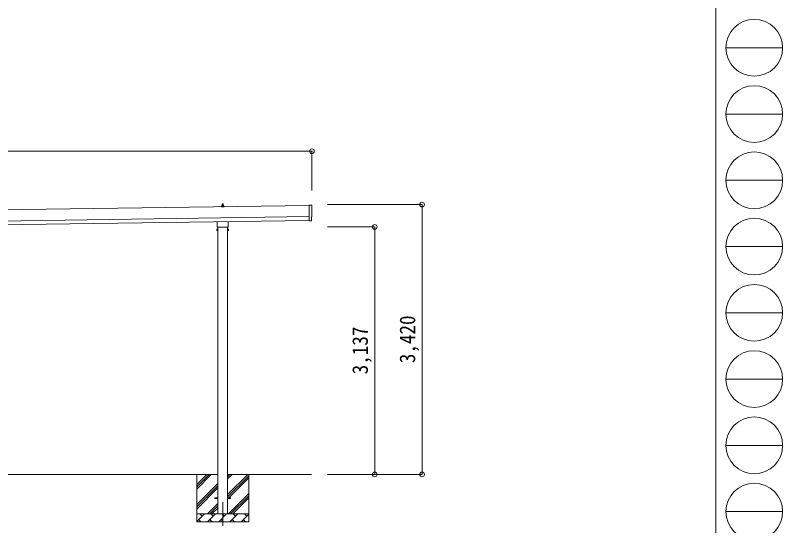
# Model space of a CAD drawing. Units: millimetres at full size, sheet at 1:60. Extents: x -16864 to 16864, y -11640 to 11640.
# Drawn here: x 7132 to 16864, y -8158 to -1689 of the extents above; entities that cross this region are included whole.
import ezdxf
from ezdxf.enums import TextEntityAlignment as Align

# ---------------------------------------------------------------- set-up
doc = ezdxf.new("R2010")
doc.units = ezdxf.units.MM
doc.header["$LTSCALE"] = 60
doc.header["$PDMODE"] = 32
doc.header["$PDSIZE"] = 60
doc.linetypes.add('CHAIN1', pattern=[8, 5, -1, 1, -1])
for name, color, linetype, lineweight in [('0-1_Defpoints', 7, 'CHAIN1', 9), ('0-2_TEXT1', 4, 'Continuous', 9), ('0-3_SHAPE', 7, 'Continuous', 9), ('0-8_TABLE1', 6, 'Continuous', 9), ('F-0', 7, 'Continuous', 9)]:
    doc.layers.add(name, color=color, linetype=linetype, lineweight=lineweight)
doc.styles.add('ＭＳ ゴシック', font='')
doc.styles.get('ＭＳ ゴシック').set_extended_font_data('MS Gothic')

msp = doc.modelspace()

# ---------------------------------------------------------------- linework, layer by layer
at = {"layer": '0-1_Defpoints'}
msp.add_line((9762.19, -7858.64), (9762.19, -8207.64), dxfattribs=at)
at = {"layer": '0-2_TEXT1'}
for p, q in [((9756.49, -4102.24), (9757.22, -4078.72)), ((9758.22, -4077.74), (9766.77, -4077.74)), ((9767.77, -4078.72), (9768.49, -4102.24)), ((10857.87, -4099.44), (4847.25, -4185.3)), ((9744.24, -4117.74), (9744.24, -4110.03)), ((9780.74, -4117.74), (9744.24, -4117.74)), ((9744.62, -4109.24), (9780.36, -4109.24)), ((9745.01, -4109.06), (9751.73, -4107.43)), ((9752.11, -4107.24), (9772.87, -4107.24)), ((9752.49, -4106.45), (9752.49, -4102.24)), ((9753.49, -4102.24), (9771.49, -4102.24)), ((9772.49, -4106.45), (9772.49, -4102.24)), ((9779.98, -4109.06), (9773.26, -4107.43)), ((9780.74, -4117.74), (9780.74, -4110.03)), ((10857.8, -4094.35), (10860.64, -4293.19)), ((10889.47, -4095.56), (10857.8, -4094.35)), ((4849.25, -4325.29), (10859.87, -4239.42)), ((4849.96, -4375.29), (10860.58, -4289.42)), ((9692.19, -4370.5), (9692.19, -4365)), ((9693.89, -4361.73), (9693.89, -4306.09)), ((9830.12, -4374), (9694.25, -4374)), ((9699.69, -4374), (9699.69, -8008.64)), ((9824.69, -8008.64), (9824.69, -4374)), ((9830.49, -4304.14), (9830.49, -4361.73)), ((9832.19, -4365), (9832.19, -4370.5)), ((10878.85, -4292.02), (10860.64, -4293.19)), ((10879.52, -4292.65), (10878.85, -4292.02)), ((10880.27, -4292.91), (10887.18, -4292.45)), ((9688.19, -4400), (9688.94, -4398.68)), ((9688.19, -4400), (9688.19, -4417)), ((9688.19, -4417), (9688.94, -4418.31)), ((9695.19, -4403.59), (9688.94, -4403.59)), ((9695.19, -4413.41), (9688.94, -4413.41)), ((9695.19, -4418.31), (9688.94, -4418.31)), ((9697.69, -4417.7), (9695.19, -4417.7)), ((9826.69, -4417.7), (9829.19, -4417.7)), ((9829.19, -4403.59), (9835.43, -4403.59)), ((9829.19, -4413.41), (9835.43, -4413.41)), ((9829.19, -4418.31), (9835.43, -4418.31)), ((9836.19, -4400), (9835.43, -4398.68)), ((9836.19, -4417), (9835.43, -4418.31)), ((9836.19, -4400), (9836.19, -4417)), ((9662.19, -7804.14), (9699.69, -7804.14)), ((9662.19, -7813.14), (9662.19, -7804.14)), ((9662.19, -7804.14), (9699.69, -7804.14)), ((9662.19, -7813.14), (9662.19, -7804.14)), ((9662.19, -7813.14), (9699.69, -7813.14)), ((9662.19, -7813.14), (9699.69, -7813.14)), ((9824.69, -7804.14), (9862.19, -7804.14)), ((9824.69, -7804.14), (9862.19, -7804.14)), ((9824.69, -7813.14), (9862.19, -7813.14)), ((9824.69, -7813.14), (9862.19, -7813.14)), ((9862.19, -7813.14), (9862.19, -7804.14)), ((9862.19, -7813.14), (9862.19, -7804.14))]:
    msp.add_line(p, q, dxfattribs=at)
for points in [[(10889.98, -4289.42), (10889.3, -4242.39), (10889.91, -4242.38)], [(9695.19, -4418.31), (9695.19, -4398.68), (9688.94, -4398.68)], [(9695.19, -4417.7), (9695.19, -4399.3), (9697.69, -4399.3)], [(9829.19, -4417.7), (9829.19, -4399.3), (9826.69, -4399.3)], [(9829.19, -4418.31), (9829.19, -4398.68), (9835.43, -4398.68)]]:
    msp.add_lwpolyline(points, dxfattribs=at)
for points in [[(9697.69, -4419), (9697.69, -4398), (9699.69, -4398), (9699.69, -4419)], [(9826.69, -4419), (9826.69, -4398), (9824.69, -4398), (9824.69, -4419)]]:
    msp.add_lwpolyline(points, close=True, dxfattribs=at)
for centre, radius, start, end in [((9758.22, -4078.74), 1, 90, 178.60509), ((9766.77, -4078.74), 1, 1.39491, 90), ((9745.24, -4110.03), 1, 103.62699, 180), ((9751.49, -4106.45), 1, 283.62699, 0), ((9756.58, -4102.87), 4.13, 90, 171.17633), ((9753.49, -4103.24), 1, 90, 180), ((9765.83, -4102.24), 4.83, 133.60282, 180), ((9759.16, -4102.24), 4.83, 0, 46.39718), ((9768.41, -4102.87), 4.13, 8.82367, 90), ((9771.49, -4103.24), 1, 0, 90), ((9773.49, -4106.45), 1, 180, 256.37301), ((9779.74, -4110.03), 1, 0, 76.37301), ((9696.19, -4365), 4, 125.09963, 180), ((9696.19, -4370.5), 4, 180, 194.47751), ((9696.19, -4370.5), 4, 194.47751, 241.04498), ((9828.19, -4370.5), 4, 298.95502, 345.52249), ((9828.19, -4365), 4, 0, 54.90037), ((9828.19, -4370.5), 4, 345.52249, 0), ((10880.2, -4291.91), 1, 227.3164, 273.81435), ((9692.53, -4401.14), 4.34, 145.61575, 214.38425), ((9704.43, -4408.5), 16.24, 162.41205, 197.58795), ((9692.53, -4415.86), 4.34, 145.61575, 214.38425), ((9819.94, -4408.5), 16.24, 342.41205, 17.58795), ((9831.84, -4401.14), 4.34, 325.61575, 34.38425), ((9831.84, -4415.86), 4.34, 325.61575, 34.38425)]:
    msp.add_arc(centre, radius, start, end, dxfattribs=at)
for centre, major_axis, ratio, start_param, end_param in [((10889.27, -4098.55), (3, -0.04), 0.99863, 6.2683889, 7.8016218), ((15655.65, -4100.89), (-4762.89, -68.04), 0.99863, 6.268406, 6.2977043), ((10889.84, -4237.98), (4.41, -0.06), 0.99863, 4.712389, 6.2976778), ((10886.97, -4289.45), (2.21, -2.04), 0.9974, 5.5252311, 7.0411395)]:
    msp.add_ellipse(centre, major_axis=major_axis, ratio=ratio, start_param=start_param, end_param=end_param, dxfattribs=at)
at = {"layer": '0-3_SHAPE'}
for p, q in [((9699.69, -7508.64), (6624.69, -7508.64)), ((9432.19, -7508.64), (9432.19, -8108.64)), ((9432.19, -7637.12), (9560.67, -7508.64)), ((9432.19, -7693.69), (9617.24, -7508.64)), ((9432.19, -7665.41), (9588.95, -7508.64)), ((10890.19, -7508.64), (9824.69, -7508.64)), ((9824.69, -7565.75), (9881.79, -7508.64)), ((9824.69, -7537.47), (9853.51, -7508.64)), ((9824.69, -7763.74), (10079.78, -7508.64)), ((9824.69, -7792.02), (10092.19, -7524.52)), ((9824.69, -7820.31), (10092.19, -7552.81)), ((10092.19, -7508.64), (10092.19, -8108.64)), ((9432.19, -7891.68), (9699.69, -7624.18)), ((9432.19, -7919.97), (9699.69, -7652.47)), ((9432.19, -7948.25), (9699.69, -7680.75)), ((9834.34, -8008.64), (10092.19, -7750.8)), ((9862.63, -8008.64), (10092.19, -7779.08)), ((9569.78, -8008.64), (9699.69, -7878.74)), ((9890.91, -8008.64), (10092.19, -7807.37)), ((9598.07, -8008.64), (9699.69, -7907.02)), ((9626.35, -8008.64), (9699.69, -7935.31)), ((9432.19, -8105.8), (9529.34, -8008.64)), ((9432.19, -8008.64), (10092.19, -8008.64)), ((9500.79, -8037.2), (9472.24, -8008.64)), ((9570.76, -8108.64), (9670.76, -8008.64)), ((9642.21, -8037.2), (9613.66, -8008.64)), ((9712.19, -8108.64), (9812.19, -8008.64)), ((9783.63, -8037.2), (9755.08, -8008.64)), ((9853.61, -8108.64), (9953.61, -8008.64)), ((9925.05, -8037.2), (9896.5, -8008.64)), ((9995.03, -8108.64), (10092.19, -8011.48)), ((10066.47, -8037.2), (10037.92, -8008.64)), ((10092.19, -8108.64), (9432.19, -8108.64)), ((9457.9, -8080.09), (9486.45, -8108.64)), ((9599.32, -8080.09), (9627.87, -8108.64)), ((9740.74, -8080.09), (9769.29, -8108.64)), ((9882.16, -8080.09), (9910.71, -8108.64)), ((10023.58, -8080.09), (10052.13, -8108.64))]:
    msp.add_line(p, q, dxfattribs=at)
at = {"layer": '0-8_TABLE1'}
for p, q in [((10893.19, -3411), (-965.81, -3411)), ((10893.19, -3411), (10893.19, -3911)), ((12290.19, -4088.54), (11090.19, -4088.54)), ((12290.19, -7508.64), (12290.19, -4088.54)), ((11690.19, -4371.5), (11090.19, -4371.5)), ((11690.19, -4371.5), (11690.19, -7508.64)), ((12290.19, -7508.64), (11090.19, -7508.64))]:
    msp.add_line(p, q, dxfattribs=at)
for p in [(10893.19, -3411), (12290.19, -4088.54), (11690.19, -4371.5), (11690.19, -7508.64), (12290.19, -7508.64)]:
    msp.add_point(p, dxfattribs=at)
at = {"layer": 'F-0', "color": 5, "lineweight": 5}
msp.add_line((16015.88, 11640), (16015.88, -11640), dxfattribs=at)
at = {"layer": 'F-0', "color": 4}
for p, q in [((16144.11, -2100), (16864.12, -2100)), ((16144.11, -2940), (16864.12, -2940)), ((16144.11, -3780), (16864.12, -3780)), ((16144.11, -4620), (16864.12, -4620)), ((16144.11, -5460), (16864.12, -5460)), ((16144.11, -6300), (16864.12, -6300)), ((16144.11, -7140), (16864.12, -7140)), ((16144.11, -7980), (16864.12, -7980))]:
    msp.add_line(p, q, dxfattribs=at)
for centre in [(16504.11, -2100), (16504.11, -2940), (16504.11, -3780), (16504.11, -4620), (16504.11, -5460), (16504.11, -6300), (16504.11, -7140), (16504.11, -7980)]:
    msp.add_circle(centre, 360, dxfattribs=at)

# ---------------------------------------------------------------- texts
at = {"layer": '0-8_TABLE1', "color": 7, "style": 'ＭＳ ゴシック', "width": 0.9}
for s, p in [('3,420', (12262.69, -6098.59)), ('3,137', (11662.69, -6240.07))]:
    msp.add_text(s, height=197.9, rotation=90, dxfattribs=at).set_placement(p, align=Align.BOTTOM_LEFT)

doc.saveas('drawing.dxf')
